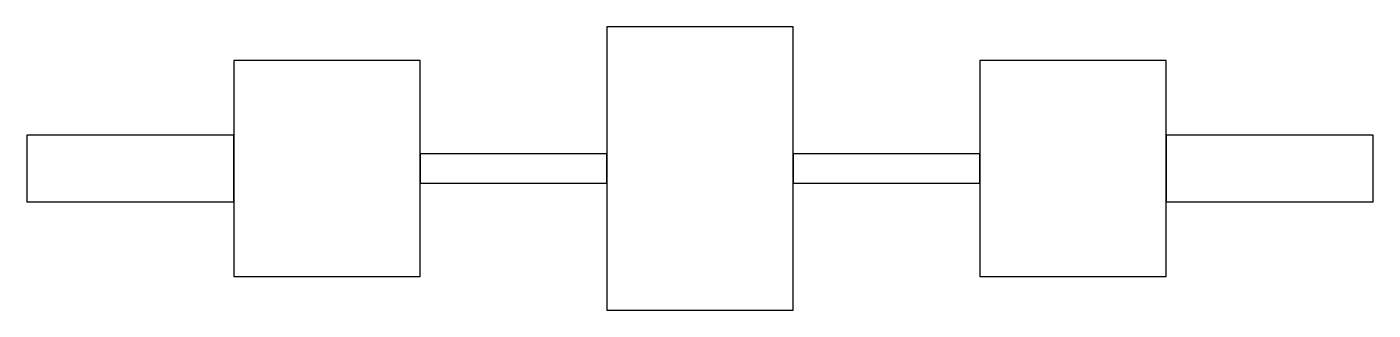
# Model space of a CAD drawing. Extents: x -456 to 544, y 0 to 210.
import ezdxf

# ---------------------------------------------------------------- set-up
doc = ezdxf.new("R2010")
doc.units = 9
doc.layers.add('Default', color=1, linetype='CONTINUOUS')
doc.layers.add('NA', color=136, linetype='CONTINUOUS')

# ---------------------------------------------------------------- blocks, each defined once
blk = doc.blocks.new('EM_Structure')
at = {"layer": 'NA'}
for points in [[(-25.4, 0.2), (113.1, 0.2), (113.1, 210.2), (-25.4, 210.2)], [(-302.4, 25.2), (-163.9, 25.2), (-163.9, 185.2), (-302.4, 185.2)], [(251.5, 25.2), (390, 25.2), (390, 185.2), (251.5, 185.2)], [(-456, 80.4), (-302.4, 80.4), (-302.4, 130), (-456, 130)], [(390, 80.4), (543.6, 80.4), (543.6, 130), (390, 130)], [(-163.9, 94.2), (-25.4, 94.2), (-25.4, 116.2), (-163.9, 116.2)], [(113.1, 94.2), (251.5, 94.2), (251.5, 116.2), (113.1, 116.2)]]:
    blk.add_lwpolyline(points, close=True, dxfattribs=at)

msp = doc.modelspace()

# ---------------------------------------------------------------- block references
at = {"layer": 'Default'}
msp.add_blockref('EM_Structure', (0, 0), dxfattribs=at)

doc.saveas('drawing.dxf')
